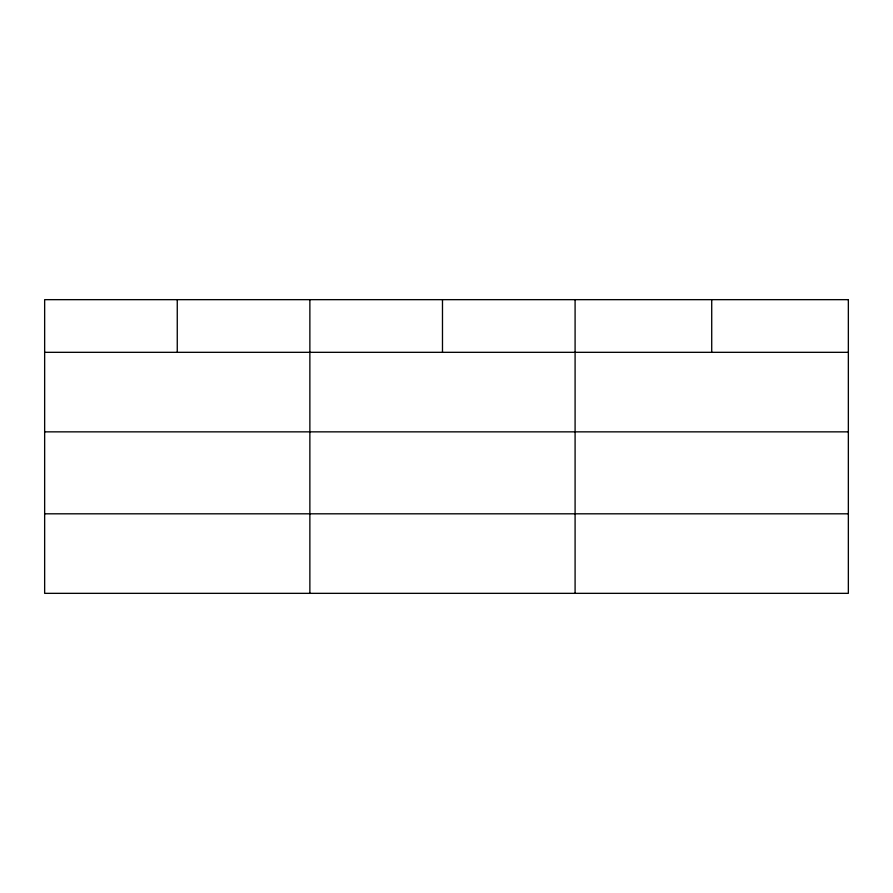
<?xml version="1.0" encoding="UTF-8"?>
<svg xmlns="http://www.w3.org/2000/svg" width="893" height="893" viewBox="0 0 893 893"><rect width="100%" height="100%" fill="white"/><g stroke="black" fill="none" stroke-linecap="round" stroke-linejoin="round"><path stroke-width="1.34" d="M44.65 352.322L848.35 352.322M44.65 431.855L848.35 431.855M44.65 513.81L848.35 513.81M711.721 299.657L711.721 352.322M575.092 299.657L575.092 593.343M442.481 299.657L442.481 352.322M309.871 299.657L309.871 593.343M177.261 299.657L177.261 352.322M848.35 299.657L44.65 299.657L44.65 593.343L848.35 593.343L848.35 299.657"/></g></svg>
